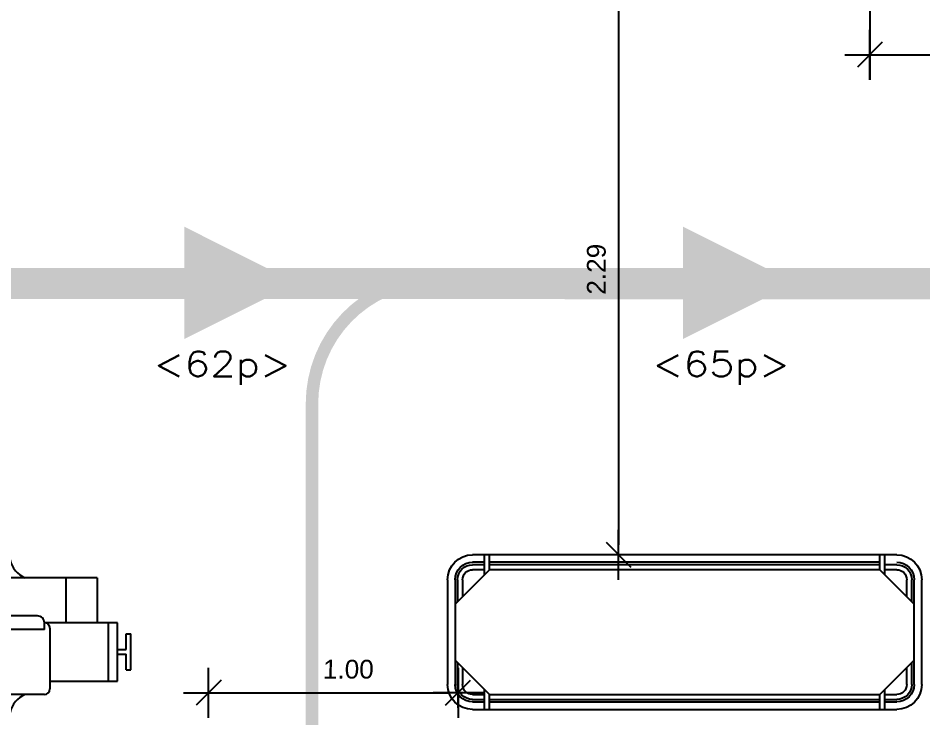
# Model space of a CAD drawing. Header units: millimetres. Extents: x 791 to 2661, y 209 to 602.
# Drawn here: x 1179.718 to 1183.344, y 523.189 to 525.993 of the extents above; entities that cross this region are included whole.
import ezdxf

# ---------------------------------------------------------------- set-up
doc = ezdxf.new("R2010")
doc.units = ezdxf.units.MM
doc.header["$LTSCALE"] = 0.1
doc.header["$PDMODE"] = 3
doc.linetypes.add('DASHED2', pattern=[9.525, 6.35, -3.175])
doc.linetypes.add('TRAZOS2', pattern=[0.375, 0.25, -0.125])
for name, color, linetype in [('cOTAS EVACUACION', 1, 'Continuous'), ('Equipamiento', 1, 'Continuous'), ('evacuacion', 70, 'TRAZOS2'), ('texto seguridad', 120, 'Continuous')]:
    doc.layers.add(name, color=color, linetype=linetype)
doc.layers.add('EVACUACION08', color=72, linetype='Continuous', lineweight=90)
doc.styles.add('LUNA', font='romans.shx', dxfattribs={"width": 1.5})
doc.styles.add('ROMANS', font='', dxfattribs={"oblique": 1, "height": 0.075})
doc.styles.get('ROMANS').set_extended_font_data('Arial')
doc.dimstyles.new('COTAS 50', dxfattribs={"dimscale": 2, "dimtxt": 1.5, "dimasz": 0.02, "dimexe": 0.05, "dimexo": 0.05, "dimgap": 0.025, "dimtad": 3, "dimzin": 4, "dimdsep": 46, "dimtxsty": 'ROMANS', "dimblk": 'LLL', "dimcen": 0, "dimdle": 0.18, "dimclrd": 256, "dimclre": 1, "dimclrt": 3, "dimadec": 0, "dimazin": 0, "dimtfac": 1, "dimtix": 1, "dimtofl": 0, "dimtmove": 1, "dimatfit": 3, "dimldrblk": 'OPEN90', "dimfxl": 0.18, "dimtolj": 1, "dimtzin": 0, "dimarcsym": 0})

# ---------------------------------------------------------------- blocks, each defined once
blk = doc.blocks.new('A$C307637C7')
at = {"layer": 'Equipamiento'}
for p, q in [((0.1, 0.62), (1.8, 0.62)), ((0.1482, 0.62), (0.1482, 0.54)), ((0.1682, 0.62), (0.1682, 0.56)), ((1.7318, 0.62), (1.7318, 0.56)), ((1.7518, 0.62), (1.7518, 0.54)), ((0.1, 0.59), (0.1482, 0.59)), ((0.1682, 0.59), (1.7318, 0.59)), ((1.7518, 0.59), (1.8, 0.59)), ((0.1682, 0.56), (0.03, 0.4218)), ((0.1, 0.58), (0.1482, 0.58)), ((0.1, 0.56), (0.1482, 0.56)), ((0.1682, 0.58), (1.7318, 0.58)), ((0.1682, 0.56), (1.7318, 0.56)), ((1.7318, 0.56), (1.87, 0.4218)), ((1.7518, 0.58), (1.8, 0.58)), ((1.7518, 0.56), (1.8, 0.56)), ((0, 0.1), (0, 0.52)), ((0.03, 0.1), (0.03, 0.52)), ((0.04, 0.4318), (0.04, 0.52)), ((0.06, 0.4518), (0.06, 0.52)), ((1.84, 0.52), (1.84, 0.4518)), ((1.86, 0.52), (1.86, 0.4318)), ((1.87, 0.52), (1.87, 0.1)), ((1.9, 0.52), (1.9, 0.1)), ((0.1682, 0.06), (0.03, 0.1982)), ((0.04, 0.1), (0.04, 0.1882)), ((1.7318, 0.06), (1.87, 0.1982)), ((1.86, 0.1882), (1.86, 0.1)), ((0.06, 0.1), (0.06, 0.1682)), ((1.84, 0.1682), (1.84, 0.1)), ((0.1482, 0.08), (0.1482, 0)), ((1.7518, 0.08), (1.7518, 0)), ((0.1482, 0.06), (0.1, 0.06)), ((0.1482, 0.04), (0.1, 0.04)), ((1.7318, 0.06), (0.1682, 0.06)), ((0.1682, 0.06), (0.1682, 0)), ((1.7318, 0.04), (0.1682, 0.04)), ((1.7318, 0.06), (1.7318, 0)), ((1.8, 0.06), (1.7518, 0.06)), ((1.8, 0.04), (1.7518, 0.04)), ((0.1482, 0.03), (0.1, 0.03)), ((1.8, 0), (0.1, 0)), ((1.7318, 0.03), (0.1682, 0.03))]:
    blk.add_line(p, q, dxfattribs=at)
for centre, radius, start, end in [((0.1, 0.52), 0.1, 90, 180), ((1.8, 0.52), 0.1, 360, 90), ((0.1, 0.52), 0.07, 90, 180), ((1.8, 0.52), 0.07, 0, 90), ((0.1, 0.52), 0.06, 90, 180), ((0.1, 0.52), 0.04, 90, 180), ((1.8, 0.52), 0.06, 0, 90), ((1.8, 0.52), 0.04, 360, 90), ((0.1, 0.1), 0.1, 180, 270), ((0.1, 0.1), 0.07, 180, 270), ((0.1, 0.1), 0.06, 180, 270), ((0.1, 0.1), 0.04, 180, 270), ((1.8, 0.1), 0.07, 270, 0), ((1.8, 0.1), 0.1, 270, 0), ((1.8, 0.1), 0.06, 270, 0), ((1.8, 0.1), 0.04, 270, 0)]:
    blk.add_arc(centre, radius, start, end, dxfattribs=at)
blk = doc.blocks.new('RX-1')
for p, q in [((0.081, 0.945), (-0.081, 0.945)), ((-0.108, 0.918), (-0.108, 0.477)), ((0.108, 0.918), (0.108, 0.477)), ((-0.0135, 0.801), (-0.081, 0.801)), ((0.081, 0.801), (0.0135, 0.801)), ((-0.0135, 0.594), (-0.081, 0.594)), ((0.081, 0.594), (0.0135, 0.594)), ((0.081, 0.45), (-0.081, 0.45)), ((-0.081, 0.18), (-0.081, 0.45)), ((-0.0225, 0.234), (-0.0225, 0.45)), ((0.0225, 0.234), (0.0225, 0.45)), ((0.081, 0.18), (0.081, 0.45)), ((-0.081, 0.4275), (-0.297, 0.4275)), ((-0.297, -0.0225), (-0.297, 0.4275)), ((-0.207, -0.0225), (-0.207, 0.4275)), ((-0.162, 0.1395), (-0.162, 0.4275)), ((-0.162, 0.3825), (-0.207, 0.3825)), ((-0.036, 0.234), (-0.0574, 0.18)), ((0.036, 0.234), (-0.036, 0.234)), ((-0.036, 0.234), (-0.036, 0.18)), ((0.036, 0.234), (0.0692, 0.2176)), ((0.036, 0.234), (0.036, 0.18)), ((0.0692, 0.2002), (0.0692, 0.2176)), ((0.036, 0.2002), (0.0692, 0.2002)), ((-0.1035, -0.0225), (-0.081, 0.18)), ((0.081, 0.18), (-0.081, 0.18)), ((0.1035, -0.0225), (0.081, 0.18)), ((-0.0855, 0.1395), (-0.207, 0.1395)), ((-0.0905, 0.0945), (-0.207, 0.0945)), ((0.081, 0), (-0.081, 0)), ((-0.207, -0.0225), (-0.297, -0.0225)), ((-0.1035, -0.0225), (-0.1035, -0.126)), ((0.1035, -0.0225), (0.1035, -0.126)), ((0.1035, -0.108), (-0.1035, -0.108)), ((0.1215, -0.126), (-0.1215, -0.126)), ((-0.144, -0.5355), (-0.144, -0.1485)), ((0.144, -0.1485), (0.144, -0.2295)), ((0.324, -0.153), (0.144, -0.153)), ((0.324, -0.747), (0.324, -0.153)), ((-0.216, -0.3981), (-0.216, -0.2139)), ((0.396, -0.3981), (0.396, -0.2139)), ((-0.234, -0.376), (-0.234, -0.236)), ((0.117, -0.5355), (0.117, -0.2295)), ((0.117, -0.2295), (0.144, -0.2295)), ((0.414, -0.376), (0.414, -0.236)), ((0.171, -0.5085), (0.171, -0.2565)), ((0.324, -0.279), (0.171, -0.279)), ((0.117, -0.5355), (0.144, -0.5355)), ((0.144, -0.828), (0.144, -0.5355)), ((0.1215, -0.558), (-0.1215, -0.558)), ((-0.09, -0.558), (-0.09, -0.828)), ((0.324, -0.621), (0.144, -0.621)), ((0.324, -0.747), (0.144, -0.747)), ((-0.09, -0.792), (0.144, -0.792)), ((-0.09, -0.828), (0.144, -0.828)), ((0.018, -0.828), (0.018, -0.864)), ((0.036, -0.828), (0.036, -0.864)), ((-0.045, -0.864), (0.018, -0.864)), ((-0.045, -0.864), (-0.045, -0.882)), ((0.036, -0.864), (0.099, -0.864)), ((0.099, -0.864), (0.099, -0.882)), ((-0.045, -0.882), (0.099, -0.882))]:
    blk.add_line(p, q)
for centre, radius, start, end in [((-0.081, 0.918), 0.027, 90, 180), ((0.081, 0.918), 0.027, 0, 90), ((-0.081, 0.477), 0.027, 180, 270), ((0.081, 0.477), 0.027, 270, 0), ((-0.081, -0.0225), 0.0225, 90, 180), ((0.081, -0.0225), 0.0225, 0, 90), ((-0.1215, -0.1485), 0.0225, 90, 180), ((0.1215, -0.1485), 0.0225, 0, 90), ((-0.2363, -0.1169), 0.0991, 281.7651, 338.659), ((0.4163, -0.1169), 0.0991, 201.341, 258.2349), ((-0.2115, -0.236), 0.0225, 101.7651, 180), ((0.3915, -0.236), 0.0225, 0, 78.2349), ((0.144, -0.2565), 0.027, 0, 90), ((-0.2115, -0.376), 0.0225, 180, 258.2349), ((-0.2363, -0.4951), 0.0991, 21.341, 78.2349), ((0.4163, -0.4951), 0.0991, 101.7651, 158.659), ((0.3915, -0.376), 0.0225, 281.7651, 0), ((-0.1215, -0.5355), 0.0225, 180, 270), ((0.1215, -0.5355), 0.0225, 270, 0), ((0.144, -0.5085), 0.027, 270, 0)]:
    blk.add_arc(centre, radius, start, end)
blk = doc.blocks.new('LLL')
for p, q in [((0, 2.5), (0, -2.5)), ((2.5, 0), (-2.5, 0))]:
    blk.add_line(p, q)
at = {"color": 3}
blk.add_line((-1.25, -1.25), (1.25, 1.25), dxfattribs=at)
at = {"layer": 'Defpoints', "color": 0, "linetype": 'ByBlock'}
blk.add_point((0, 0), dxfattribs=at)
blk.add_point((0, 0), dxfattribs=at)
blk = doc.blocks.new('*D322')
at = {"layer": 'cOTAS EVACUACION', "color": 1, "lineweight": -2, "ltscale": 0.15, "transparency": 16777216}
for p, q in [((1180.4814, 523.2291), (1180.4814, 523.3894)), ((1181.4814, 523.2291), (1181.4814, 523.3894))]:
    blk.add_line(p, q, dxfattribs=at)
at = {"layer": 'cOTAS EVACUACION', "lineweight": -2, "ltscale": 0.15, "transparency": 16777216}
blk.add_line((1180.5214, 523.2894), (1181.4414, 523.2894), dxfattribs=at)
at = {"layer": 'Defpoints', "color": 0, "ltscale": 0.15, "transparency": 16777216}
for p in [(1181.4814, 523.2894), (1180.4814, 523.1291), (1181.4814, 523.1291)]:
    blk.add_point(p, dxfattribs=at)
at = {"layer": 'cOTAS EVACUACION', "lineweight": -2, "ltscale": 0.15, "transparency": 16777216, "xscale": 0.04, "yscale": 0.04, "zscale": 0.04, "rotation": 180}
blk.add_blockref('LLL', (1180.4814, 523.2894), dxfattribs=at)
at = {"layer": 'cOTAS EVACUACION', "lineweight": -2, "ltscale": 0.15, "transparency": 16777216, "xscale": 0.04, "yscale": 0.04, "zscale": 0.04}
blk.add_blockref('LLL', (1181.4814, 523.2894), dxfattribs=at)
at = {"layer": 'cOTAS EVACUACION', "color": 3, "ltscale": 0.15, "transparency": 16777216, "insert": (1181.0409, 523.3833), "char_height": 0.075, "attachment_point": 5, "style": 'ROMANS'}
blk.add_mtext('\\A1;1.00', dxfattribs=at)
blk = doc.blocks.new('_OPEN90')
at = {"color": 0, "linetype": 'ByBlock', "ltscale": 0.7}
for p, q in [((0, 0), (-1, 0)), ((-0.5, 0.5), (0, 0)), ((0, 0), (-0.5, -0.5))]:
    blk.add_line(p, q, dxfattribs=at)
blk = doc.blocks.new('*D323')
at = {"layer": 'cOTAS EVACUACION', "color": 1, "lineweight": -2, "ltscale": 0.15, "transparency": 16777216}
for p, q in [((1183.1314, 526.0291), (1183.1314, 525.7457)), ((1184.1314, 526.0291), (1184.1314, 525.7457))]:
    blk.add_line(p, q, dxfattribs=at)
at = {"layer": 'cOTAS EVACUACION', "lineweight": -2, "ltscale": 0.15, "transparency": 16777216}
blk.add_line((1183.1714, 525.8457), (1184.0914, 525.8457), dxfattribs=at)
at = {"layer": 'Defpoints', "color": 0, "ltscale": 0.15, "transparency": 16777216}
for p in [(1183.1314, 526.1291), (1184.1314, 526.1291), (1184.1314, 525.8457)]:
    blk.add_point(p, dxfattribs=at)
at = {"layer": 'cOTAS EVACUACION', "lineweight": -2, "ltscale": 0.15, "transparency": 16777216, "xscale": 0.04, "yscale": 0.04, "zscale": 0.04, "rotation": 180}
blk.add_blockref('LLL', (1183.1314, 525.8457), dxfattribs=at)
at = {"layer": 'cOTAS EVACUACION', "lineweight": -2, "ltscale": 0.15, "transparency": 16777216, "xscale": 0.04, "yscale": 0.04, "zscale": 0.04}
blk.add_blockref('LLL', (1184.1314, 525.8457), dxfattribs=at)
at = {"layer": 'cOTAS EVACUACION', "color": 3, "ltscale": 0.15, "transparency": 16777216, "insert": (1183.7393, 525.9405), "char_height": 0.075, "attachment_point": 5, "style": 'ROMANS'}
blk.add_mtext('\\A1;1.00', dxfattribs=at)
blk = doc.blocks.new('*D325')
at = {"layer": 'cOTAS EVACUACION', "color": 1, "lineweight": -2, "ltscale": 0.15, "transparency": 16777216}
for p, q in [((1182.8814, 526.1291), (1182.0241, 526.1291)), ((1182.8814, 523.8424), (1182.0241, 523.8424))]:
    blk.add_line(p, q, dxfattribs=at)
at = {"layer": 'cOTAS EVACUACION', "lineweight": -2, "ltscale": 0.15, "transparency": 16777216}
blk.add_line((1182.1241, 526.0891), (1182.1241, 523.8824), dxfattribs=at)
at = {"layer": 'Defpoints', "color": 0, "ltscale": 0.15, "transparency": 16777216}
for p in [(1182.9814, 526.1291), (1182.1241, 523.8424), (1182.9814, 523.8424)]:
    blk.add_point(p, dxfattribs=at)
at = {"layer": 'cOTAS EVACUACION', "lineweight": -2, "ltscale": 0.15, "transparency": 16777216, "xscale": 0.04, "yscale": 0.04, "zscale": 0.04}
for p, rotation in [((1182.1241, 526.1291), 90), ((1182.1241, 523.8424), 270)]:
    blk.add_blockref('LLL', p, dxfattribs=dict(at, rotation=rotation))
at = {"layer": 'cOTAS EVACUACION', "color": 3, "ltscale": 0.15, "transparency": 16777216, "insert": (1182.0358, 524.9858), "char_height": 0.075, "attachment_point": 5, "rotation": 90, "style": 'ROMANS'}
blk.add_mtext('\\A1;2.29', dxfattribs=at)

msp = doc.modelspace()

# ---------------------------------------------------------------- hatches: boundary and pattern name
at = {"layer": 'EVACUACION08', "linetype": 'DASHED2', "ltscale": 0.05}
for points in [[(1180.834, 524.9318), (1180.384, 524.7068), (1180.384, 525.1568)], [(1182.8331, 524.9318), (1182.3831, 524.7068), (1182.3831, 525.1568)]]:
    msp.add_hatch(color=256, dxfattribs=at).paths.add_polyline_path(points)

# ---------------------------------------------------------------- linework, layer by layer
at = {"layer": 'evacuacion', "linetype": 'DASHED2', "ltscale": 0.2, "const_width": 0.05}
msp.add_lwpolyline([(1180.8958, 521.4018), (1180.8958, 522.9791), (1180.8958, 524.4478, -0.349536), (1181.2812, 524.9318, -0.752942)], format="xyb", dxfattribs=at)
at = {"layer": 'EVACUACION08', "linetype": 'DASHED2', "ltscale": 0.5, "const_width": 0.125}
msp.add_lwpolyline([(1177.3465, 532.2325), (1178.8239, 532.2291, -0.368474), (1179.2814, 531.839), (1179.2814, 525.457, 0.330536), (1179.6732, 524.9291), (1185.8462, 524.9288)], format="xyb", dxfattribs=at)

# ---------------------------------------------------------------- block references
at = {"layer": 'Equipamiento', "rotation": 89.99999999999999}
msp.add_blockref('RX-1', (1179.2878, 523.4261), dxfattribs=at)
at = {"layer": 'Equipamiento', "linetype": 'Continuous', "xscale": -1, "rotation": 180}
msp.add_blockref('A$C307637C7', (1181.4393, 523.8424), dxfattribs=at)

# ---------------------------------------------------------------- texts
at = {"layer": 'texto seguridad', "style": 'LUNA', "width": 1.2}
for s, p in [('<62p>', (1180.2612, 524.5569)), ('<65p>', (1182.2603, 524.5569))]:
    msp.add_text(s, height=0.1, dxfattribs=at).set_placement(p)

# ---------------------------------------------------------------- dimensions: what is measured, and where the dimension line sits
at = {"layer": 'cOTAS EVACUACION', "ltscale": 0.15}
dim = msp.add_linear_dim(base=(1182.1241, 523.8424), p1=(1182.9814, 526.1291), p2=(1182.9814, 523.8424), angle=90, dimstyle='COTAS 50', dxfattribs=at)
dim.commit()
dim.dimension.update_dxf_attribs({"geometry": '*D325', "text_midpoint": (1182.0358, 524.9858)})
for base, p1, p2, picture, middle in [((1184.1314, 525.8457), (1183.1314, 526.1291), (1184.1314, 526.1291), '*D323', (1183.7393, 525.8522)), ((1181.4814, 523.2894), (1180.4814, 523.1291), (1181.4814, 523.1291), '*D322', (1181.0409, 523.295))]:
    dim = msp.add_linear_dim(base=base, p1=p1, p2=p2, dimstyle='COTAS 50', dxfattribs=at)
    dim.commit()
    dim.dimension.update_dxf_attribs({"geometry": picture, "text_midpoint": middle, "dimtype": 160})

doc.saveas('drawing.dxf')
